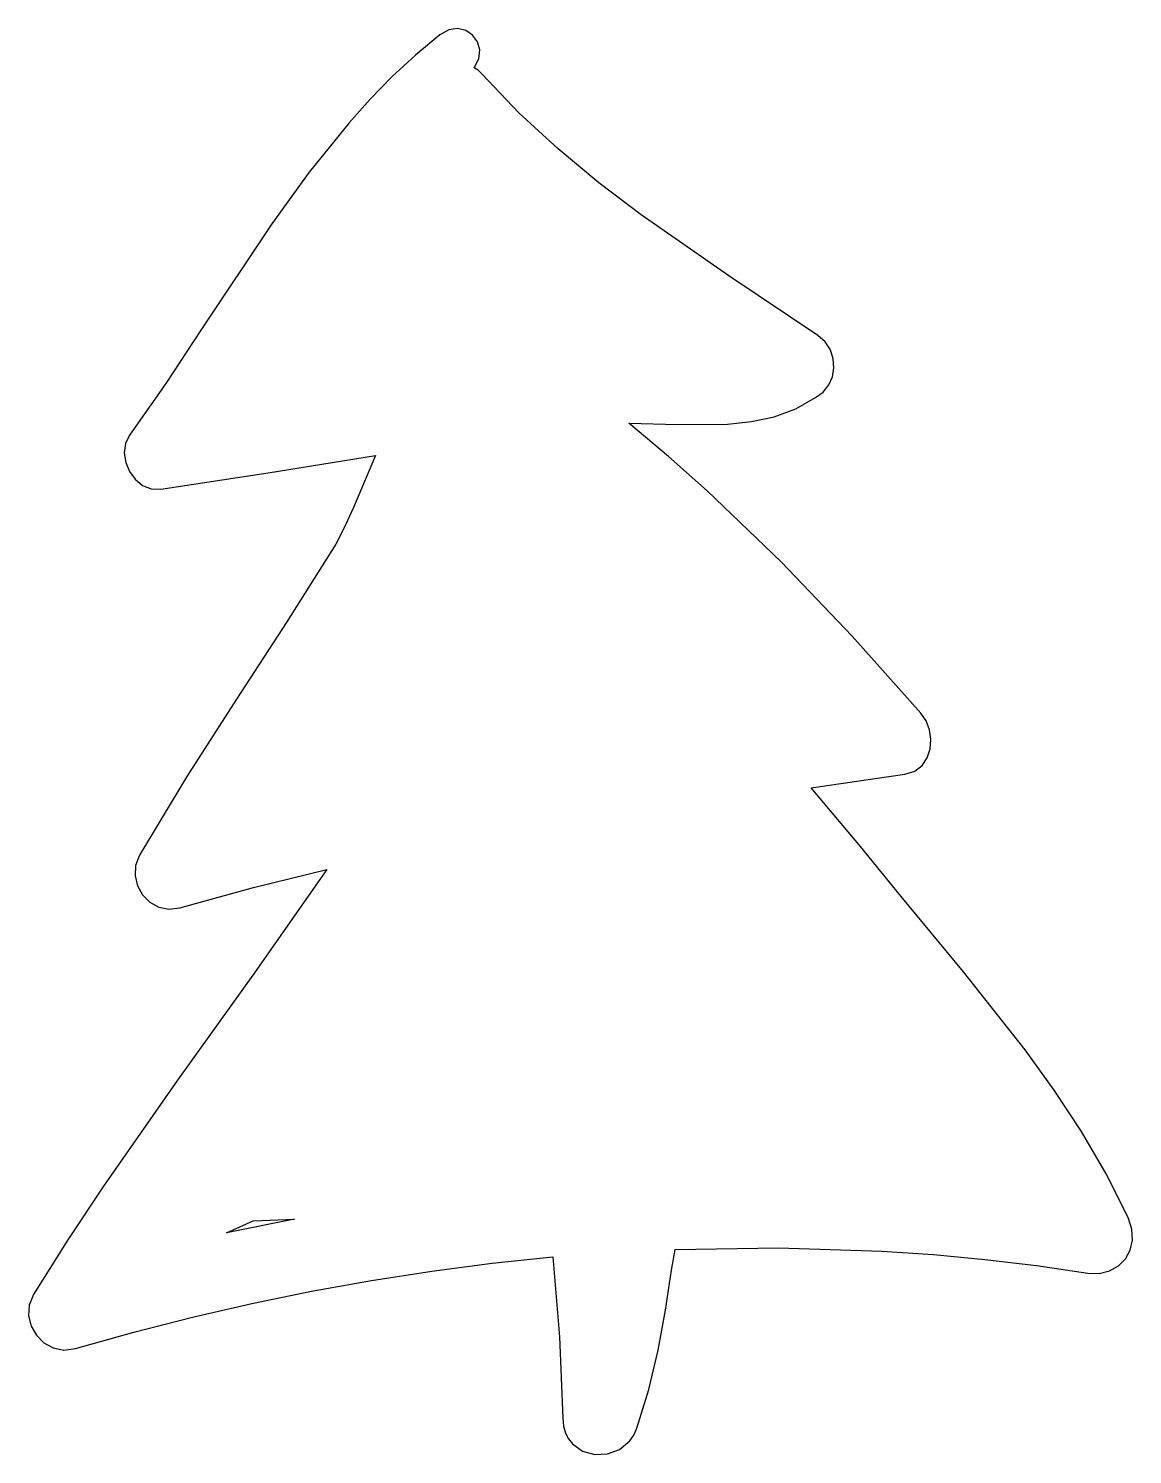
# Model space of a CAD drawing. Extents: x 18 to 143, y 0 to 161.
import ezdxf

# ---------------------------------------------------------------- set-up
doc = ezdxf.new("R2010")
doc.units = 0

msp = doc.modelspace()

# ---------------------------------------------------------------- linework, layer by layer
at = {"layer": 'Layer 1'}
for p, q in [((66.703644, 161.167187), (65.695914, 161.033076)), ((67.628031, 160.938157), (66.703644, 161.167187)), ((64.674292, 160.467363), (61.928541, 158.164361)), ((65.695914, 161.033076), (64.674292, 160.467363)), ((68.399621, 160.414448), (67.628031, 160.938157)), ((68.948961, 159.66452), (68.399621, 160.414448)), ((69.206598, 158.756834), (68.948961, 159.66452)), ((61.928541, 158.164361), (59.313511, 155.730268)), ((69.103079, 157.759852), (69.206598, 158.756834)), ((68.568952, 156.742033), (69.103079, 157.759852)), ((69.016979, 156.466866), (68.568952, 156.742033)), ((69.44384, 156.0647), (69.016979, 156.466866)), ((59.313511, 155.730268), (56.817047, 153.178187)), ((73.622662, 151.651047), (69.44384, 156.0647)), ((56.817047, 153.178187), (54.426995, 150.521226)), ((78.045893, 147.557879), (73.622662, 151.651047)), ((54.426995, 150.521226), (49.917509, 144.945077)), ((82.672191, 143.727315), (78.045893, 147.557879)), ((49.917509, 144.945077), (45.687817, 139.106663)), ((87.460215, 140.101476), (82.672191, 143.727315)), ((45.687817, 139.106663), (37.678876, 127.062401)), ((97.356074, 133.232461), (87.460215, 140.101476)), ((107.40274, 126.4878), (97.356074, 133.232461)), ((37.678876, 127.062401), (33.705157, 121.066233)), ((108.243863, 125.746028), (107.40274, 126.4878)), ((108.823668, 124.850468), (108.243863, 125.746028)), ((109.148118, 123.858997), (108.823668, 124.850468)), ((109.054803, 121.819832), (109.223175, 122.829493)), ((109.223175, 122.829493), (109.148118, 123.858997)), ((33.705157, 121.066233), (29.622292, 115.227163)), ((108.011622, 120.091553), (108.648964, 120.887893)), ((108.648964, 120.887893), (109.054803, 121.819832)), ((104.924515, 118.192287), (107.14874, 119.48869)), ((107.14874, 119.48869), (108.011622, 120.091553)), ((102.493539, 117.303673), (104.924515, 118.192287)), ((90.534705, 112.800505), (86.06704, 116.55358)), ((86.06704, 116.55358), (91.595387, 116.404972)), ((91.595387, 116.404972), (97.189988, 116.465385)), ((97.189988, 116.465385), (99.900476, 116.751741)), ((99.900476, 116.751741), (102.493539, 117.303673)), ((29.622292, 115.227163), (29.155745, 114.272956)), ((29.155745, 114.272956), (29.022572, 113.218538)), ((29.022572, 113.218538), (29.185732, 112.140968)), ((45.285608, 110.944444), (57.421162, 112.912943)), ((57.421162, 112.912943), (54.923498, 107.056833)), ((94.88499, 108.933993), (90.534705, 112.800505)), ((29.185732, 112.140968), (29.608182, 111.117307)), ((29.608182, 111.117307), (30.252882, 110.224614)), ((30.252882, 110.224614), (31.08279, 109.539949)), ((33.150062, 109.102943), (45.285608, 110.944444)), ((31.08279, 109.539949), (32.060863, 109.140372)), ((32.060863, 109.140372), (33.150062, 109.102943)), ((103.271765, 100.89373), (94.88499, 108.933993)), ((54.923498, 107.056833), (53.857228, 104.650004)), ((53.857228, 104.650004), (52.933832, 102.894043)), ((52.933832, 102.894043), (47.400076, 94.101948)), ((111.304053, 92.498942), (103.271765, 100.89373)), ((47.400076, 94.101948), (41.70493, 85.389231)), ((119.05854, 83.81578), (111.304053, 92.498942)), ((41.70493, 85.389231), (36.078584, 76.64477)), ((119.645363, 82.93991), (119.05854, 83.81578)), ((120.022508, 81.925815), (119.645363, 82.93991)), ((120.178732, 80.844266), (120.022508, 81.925815)), ((120.102795, 79.766031), (120.178732, 80.844266)), ((119.783455, 78.76188), (120.102795, 79.766031)), ((118.369599, 77.258905), (119.20947, 77.902582)), ((119.20947, 77.902582), (119.783455, 78.76188)), ((36.078584, 76.64477), (30.751232, 67.757443)), ((106.6408, 75.3494), (117.2526, 76.90162)), ((117.2526, 76.90162), (118.369599, 77.258905)), ((112.221991, 68.745368), (106.6408, 75.3494)), ((30.751232, 67.757443), (30.312191, 66.591732)), ((116.8293, 63.0727), (112.221991, 68.745368)), ((30.312191, 66.591732), (30.255141, 65.406178)), ((51.917932, 66.120563), (43.537713, 54.174649)), ((43.620563, 64.088456), (51.917932, 66.120563)), ((30.255141, 65.406178), (30.53345, 64.270896)), ((30.53345, 64.270896), (31.100485, 63.255999)), ((31.100485, 63.255999), (31.909613, 62.431603)), ((35.323232, 61.802563), (43.620563, 64.088456)), ((123.8816, 54.572566), (116.8293, 63.0727)), ((31.909613, 62.431603), (32.914202, 61.867822)), ((32.914202, 61.867822), (34.067619, 61.63477)), ((34.067619, 61.63477), (35.323232, 61.802563)), ((43.537713, 54.174649), (35.041057, 42.308076)), ((130.830793, 45.744325), (123.8816, 54.572566)), ((134.115406, 41.184014), (130.830793, 45.744325)), ((35.041057, 42.308076), (26.692563, 30.346196)), ((137.192663, 36.513897), (134.115406, 41.184014)), ((140.002037, 31.724712), (137.192663, 36.513897)), ((142.483, 26.8072), (140.002037, 31.724712)), ((26.692563, 30.346196), (22.656565, 24.274939)), ((48.24954, 26.609725), (40.5731, 25.0575)), ((40.5731, 25.0575), (43.59288, 26.44011)), ((43.59288, 26.44011), (48.24954, 26.609725)), ((142.905883, 25.493822), (142.483, 26.8072)), ((142.483, 26.8072), (142.483, 26.8072)), ((22.656565, 24.274939), (18.756832, 18.114363)), ((40.5731, 25.0575), (40.5731, 25.0575)), ((142.715801, 23.111803), (142.971249, 24.248245)), ((142.971249, 24.248245), (142.905883, 25.493822)), ((90.864792, 20.852033), (91.288125, 23.194473)), ((91.288125, 23.194473), (102.962392, 23.378918)), ((102.962392, 23.378918), (114.641938, 23.01819)), ((114.641938, 23.01819), (120.475413, 22.621835)), ((120.475413, 22.621835), (126.300277, 22.075326)), ((142.176241, 22.125833), (142.715801, 23.111803)), ((63.776973, 20.757163), (70.608546, 21.642225)), ((70.608546, 21.642225), (77.458962, 22.347723)), ((77.458962, 22.347723), (78.213906, 13.306159)), ((126.300277, 22.075326), (132.113217, 21.374042)), ((132.113217, 21.374042), (137.910925, 20.513363)), ((140.391593, 20.770645), (141.389271, 21.331669)), ((141.389271, 21.331669), (142.176241, 22.125833)), ((50.19285, 18.470811), (56.969866, 19.698153)), ((56.969866, 19.698153), (63.776973, 20.757163)), ((90.176752, 16.32631), (90.864792, 20.852033)), ((137.910925, 20.513363), (139.219911, 20.484098)), ((139.219911, 20.484098), (140.391593, 20.770645)), ((18.756832, 18.114363), (18.272975, 16.917082)), ((43.451547, 17.080751), (50.19285, 18.470811)), ((18.272975, 16.917082), (18.203852, 15.700968)), ((36.751582, 15.53359), (43.451547, 17.080751)), ((89.361816, 11.824414), (90.176752, 16.32631)), ((18.203852, 15.700968), (18.495885, 14.537123)), ((18.495885, 14.537123), (19.095496, 13.496646)), ((30.098579, 13.834942), (36.751582, 15.53359)), ((19.095496, 13.496646), (19.949107, 12.650637)), ((23.498162, 11.990423), (30.098579, 13.834942)), ((78.213906, 13.306159), (78.587852, 4.116223)), ((19.949107, 12.650637), (21.003141, 12.070196)), ((21.003141, 12.070196), (22.204018, 11.826425)), ((22.204018, 11.826425), (23.498162, 11.990423)), ((88.324631, 7.370153), (89.361816, 11.824414)), ((86.969842, 2.987333), (88.324631, 7.370153)), ((78.587852, 4.116223), (78.664932, 3.231971)), ((78.664932, 3.231971), (78.88435, 2.452932)), ((78.88435, 2.452932), (79.22837, 1.779809)), ((79.22837, 1.779809), (79.679257, 1.213305)), ((86.164021, 1.566908), (86.61991, 2.219595)), ((86.61991, 2.219595), (86.969842, 2.987333)), ((79.679257, 1.213305), (80.830689, 0.402964)), ((80.830689, 0.402964), (82.196765, 0.027532)), ((82.196765, 0.027532), (83.6356, 0.09263)), ((83.6356, 0.09263), (85.005313, 0.603882)), ((85.005313, 0.603882), (86.164021, 1.566908))]:
    msp.add_line(p, q, dxfattribs=at)

doc.saveas('drawing.dxf')
